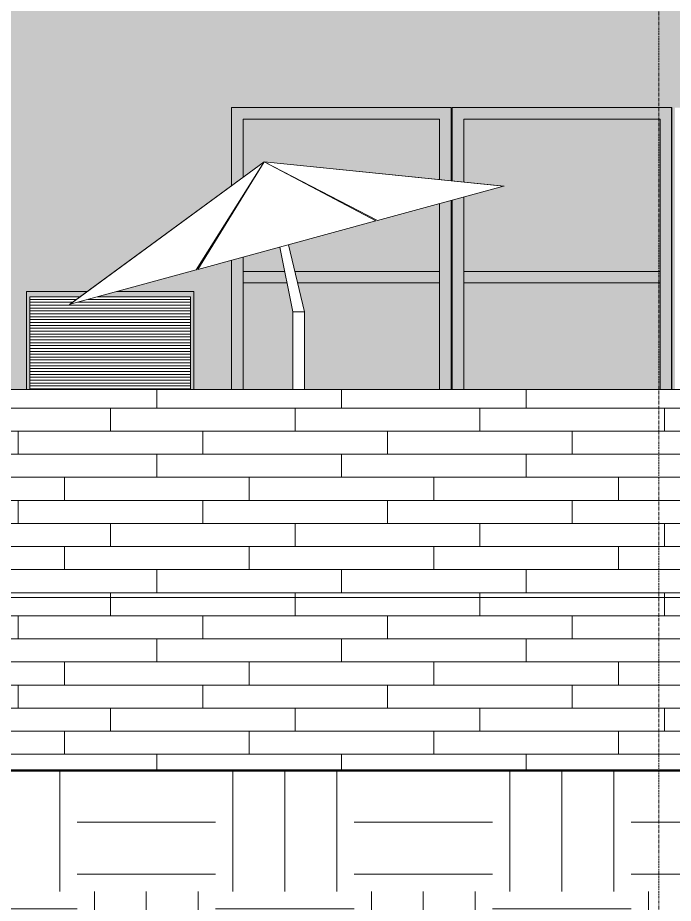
# Model space of a CAD drawing. Header units: inches. Extents: x 1750 to 8392, y -264 to 660.
# Drawn here: x 2716.2 to 2829.8, y -53 to 100.5 of the extents above; entities that cross this region are included whole.
import ezdxf

# ---------------------------------------------------------------- set-up
doc = ezdxf.new("R2010")
doc.units = ezdxf.units.IN
doc.header["$MEASUREMENT"] = 0
doc.linetypes.add('Grid Line 1_2_', pattern=[0.875, 0.5, -0.125, 0.125, -0.125])
for name, color, linetype, lineweight in [('0-1', 7, 'Continuous', 5), ('A-FLOR-LEVL-1', 51, 'Grid Line 1_2_', 9), ('A-GENM', 5, 'Continuous', 9), ('A-GLAZ-1', 151, 'Continuous', 9), ('A-WALL-2', 113, 'Continuous', 9), ('A-WALL-PATT-1', 111, 'Continuous', 9), ('C-TOPO', 7, 'Continuous', 9), ('C-TOPO-1', 250, 'Continuous', 50), ('G-IMPT', 8, 'Continuous', 9), ('I-FURN', 30, 'Continuous', 9), ('S-GRID-1', 1, 'Grid Line 1_2_', 9)]:
    doc.layers.add(name, color=color, linetype=linetype, lineweight=lineweight)

# ---------------------------------------------------------------- blocks, each defined once
blk = doc.blocks.new('CTR  - Topography_rvt-1-BUILDING ELEVATION - EAST')
at = {"layer": 'C-TOPO'}
h = blk.add_hatch(dxfattribs=at)
h.set_pattern_fill('FP_14', color=256, style=0, pattern_type=2)
h.set_pattern_definition([(0, (2870.5, 0), (24, 24), [24, -24]), (0, (2870.5, 9), (24, 24), [24, -24]), (0, (2870.5, 18), (24, 24), [24, -24]), (90, (2873.5, 21), (-24, 24), [24, -24]), (90, (2882.5, 21), (-24, 24), [24, -24]), (90, (2891.5, 21), (-24, 24), [24, -24])])
h.paths.add_polyline_path([(2714.72, -206.5), (2906.72, -206.5), (2906.72, -30), (2714.72, -30), (2714.72, -158)], flags=0)
for p, q in [((2747.37, -30), (2714.72, -30)), ((2747.37, -30), (2756.23, -30)), ((2756.23, -30), (2770.24, -30)), ((2823.45, -30), (2770.24, -30)), ((2879.44, -30), (2823.45, -30))]:
    blk.add_line(p, q, dxfattribs=at)
at = {"layer": 'C-TOPO-1'}
for p, q in [((2747.37, -30), (2714.72, -30)), ((2756.23, -30), (2747.37, -30)), ((2770.24, -30), (2756.23, -30)), ((2823.45, -30), (2770.24, -30)), ((2879.44, -30), (2823.45, -30))]:
    blk.add_line(p, q, dxfattribs=at)
blk = doc.blocks.new('CTR - 1st Phase - Common Walls_rvt-1-BUILDING ELEVATION - EAST')
at = {"layer": 'A-FLOR-LEVL-1'}
for p, q in [((1830.2, 0), (4168.71, 0)), ((1830.2, -30), (4168.71, -30))]:
    blk.add_line(p, q, dxfattribs=at)
blk = doc.blocks.new('CTR - 1st Phase -Stairs _ Elevators_rvt-1-BUILDING ELEVATION - EAST')
at = {"layer": 'A-FLOR-LEVL-1'}
for p, q in [((1830.2, 0), (4168.71, 0)), ((1830.2, -30), (4168.71, -30))]:
    blk.add_line(p, q, dxfattribs=at)
blk = doc.blocks.new('Outdoor Table01 - 02ZUTB01_dwg-2525485-BUILDING ELEVATION - EAST')
at = {"layer": 'G-IMPT'}
for p, q in [((2170.92, 75.5), (2137.24, 50.77)), ((2170.92, 75.5), (2137.24, 50.77)), ((2170.92, 75.5), (2137.35, 50.8)), ((2170.92, 75.5), (2159.18, 56.75)), ((2170.92, 75.5), (2159.43, 56.82)), ((2190.31, 65.24), (2170.92, 75.5)), ((2170.92, 75.5), (2212.5, 71.29)), ((2170.92, 75.5), (2212.5, 71.29)), ((2170.92, 75.5), (2212.39, 71.26)), ((2170.92, 75.5), (2190.56, 65.31)), ((2212.39, 71.26), (2190.56, 65.31)), ((2190.31, 65.24), (2159.43, 56.82)), ((2175.92, 49.5), (2173.68, 60.7)), ((2177.92, 49.5), (2175.14, 61.1)), ((2159.18, 56.75), (2137.35, 50.8)), ((2175.92, 36), (2175.92, 49.5)), ((2177.92, 49.5), (2175.92, 49.5)), ((2177.92, 36), (2177.92, 49.5))]:
    blk.add_line(p, q, dxfattribs=at)
blk = doc.blocks.new('Outdoor Table01 - Outdoor Table01-1294297-BUILDING ELEVATION - EAST')
blk.add_blockref('Outdoor Table01 - 02ZUTB01_dwg-2525485-BUILDING ELEVATION - EAST', (0, 0))
blk = doc.blocks.new('_THE_ WINDOW _ DOOR - Window - 1st Floor-2480460-BUILDING ELEVATION - EAST')
at = {"layer": 'A-GLAZ-1'}
h = blk.add_hatch(color=256, dxfattribs=at)
h.paths.add_polyline_path([(2790.47, 36), (2791.34, 36), (2791.34, 68.79), (2789.34, 68.25), (2789.34, 36)], flags=0)
h.paths.add_polyline_path([(2755.31, 36), (2755.31, 58.97), (2753.31, 58.42), (2753.31, 36), (2754.17, 36)], flags=0)
h.paths.add_polyline_path([(2753.31, 66.37), (2755.31, 69.63), (2755.31, 69.73), (2753.31, 66.54)], flags=0)
h.paths.add_polyline_path([(2753.31, 71.37), (2755.31, 72.84), (2755.31, 82.88), (2789.34, 82.88), (2789.34, 72.39), (2791.34, 72.19), (2791.34, 84.88), (2753.31, 84.88), (2753.31, 75.5)], flags=0)
h = blk.add_hatch(color=256, dxfattribs=at)
h.paths.add_polyline_path([(2755.31, 36), (2763.92, 36), (2763.92, 49.5), (2762.92, 54.5), (2755.31, 54.5), (2755.31, 42)], flags=0)
h.paths.add_polyline_path([(2781.58, 36), (2789.34, 36), (2789.34, 54.5), (2764.72, 54.5), (2765.92, 49.5), (2765.92, 36)], flags=0)
h.paths.add_polyline_path([(2758.92, 75.5), (2755.31, 69.73), (2755.31, 69.63), (2758.77, 75.25)], flags=0)
h.paths.add_polyline_path([(2789.34, 56.5), (2789.34, 68.25), (2778.56, 65.31), (2760.81, 74.5), (2778.31, 65.24), (2763.14, 61.1), (2764.24, 56.5), (2778.31, 56.5)], flags=0)
h.paths.add_polyline_path([(2762.52, 56.5), (2761.68, 60.7), (2755.31, 58.97), (2755.31, 56.5), (2758.92, 56.5)], flags=0)
h.paths.add_polyline_path([(2789.34, 72.39), (2789.34, 82.88), (2755.31, 82.88), (2755.31, 72.84), (2758.92, 75.5), (2779.82, 73.36)], flags=0)
h = blk.add_hatch(color=256, dxfattribs=at)
h.paths.add_polyline_path([(2764.82, 54.5), (2789.34, 54.5), (2789.34, 56.5), (2764.24, 56.5), (2764.72, 54.5)], flags=0)
h.paths.add_polyline_path([(2762.92, 54.5), (2762.52, 56.5), (2755.31, 56.5), (2755.31, 54.5), (2758.92, 54.5)], flags=0)
for p, q in [((2791.34, 84.88), (2753.31, 84.88)), ((2753.31, 84.88), (2753.31, 71.37)), ((2791.34, 72.19), (2791.34, 84.88)), ((2755.31, 72.84), (2755.31, 82.88)), ((2755.31, 82.88), (2789.34, 82.88)), ((2789.34, 82.88), (2789.34, 72.39)), ((2755.31, 69.63), (2755.31, 69.73)), ((2789.34, 68.25), (2789.34, 36)), ((2791.34, 36), (2791.34, 68.79)), ((2753.31, 66.54), (2753.31, 66.37)), ((2753.31, 58.42), (2753.31, 36)), ((2755.31, 36), (2755.31, 58.97)), ((2755.31, 56.5), (2755.31, 54.5)), ((2762.52, 56.5), (2755.31, 56.5)), ((2789.34, 56.5), (2764.24, 56.5)), ((2789.34, 54.5), (2789.34, 56.5)), ((2755.31, 54.5), (2762.92, 54.5)), ((2764.72, 54.5), (2789.34, 54.5))]:
    blk.add_line(p, q, dxfattribs=at)
blk = doc.blocks.new('_THE_ WINDOW _ DOOR - Window - 1st Floor-V23-BUILDING ELEVATION - EAST')
at = {"layer": 'A-GLAZ-1'}
h = blk.add_hatch(color=256, dxfattribs=at)
h.paths.add_polyline_path([(2793.52, 36), (2793.52, 69.39), (2791.52, 68.84), (2791.52, 36), (2792.39, 36)], flags=0)
h.paths.add_polyline_path([(2827.55, 36), (2829.55, 36), (2829.55, 84.88), (2791.52, 84.88), (2791.52, 72.17), (2793.52, 71.96), (2793.52, 82.88), (2827.55, 82.88), (2827.55, 42)], flags=0)
h = blk.add_hatch(color=256, dxfattribs=at)
h.paths.add_polyline_path([(2793.52, 36), (2827.55, 36), (2827.55, 54.5), (2793.52, 54.5), (2793.52, 42)], flags=0)
h.paths.add_polyline_path([(2798.34, 56.5), (2827.55, 56.5), (2827.55, 82.88), (2793.52, 82.88), (2793.52, 71.96), (2800.39, 71.26), (2793.52, 69.39), (2793.52, 56.5), (2795.53, 56.5)], flags=0)
blk.add_hatch(color=256, dxfattribs=at).paths.add_polyline_path([(2798.34, 54.5), (2827.55, 54.5), (2827.55, 56.5), (2793.52, 56.5), (2793.52, 54.5)], flags=0)
for p, q in [((2829.55, 84.88), (2791.52, 84.88)), ((2791.52, 84.88), (2791.52, 72.17)), ((2829.55, 36), (2829.55, 84.88)), ((2793.52, 71.96), (2793.52, 82.88)), ((2793.52, 82.88), (2827.55, 82.88)), ((2827.55, 82.88), (2827.55, 36)), ((2793.52, 36), (2793.52, 69.39)), ((2791.52, 68.84), (2791.52, 36)), ((2793.52, 56.5), (2793.52, 54.5)), ((2827.55, 56.5), (2793.52, 56.5)), ((2827.55, 54.5), (2827.55, 56.5)), ((2793.52, 54.5), (2827.55, 54.5))]:
    blk.add_line(p, q, dxfattribs=at)
blk = doc.blocks.new('V-Series_EWC4_SPVU_RFA_2015 - 1ST FLOOR-V28-BUILDING ELEVATION - EAST')
at = {"layer": 'A-GENM'}
h = blk.add_hatch(color=256, dxfattribs=at)
h.paths.add_polyline_path([(2746.2, 36), (2746.76, 36), (2746.76, 53), (2733.43, 53), (2730, 52.06), (2746.2, 52.06), (2746.2, 42)], flags=0)
h.paths.add_polyline_path([(2717.76, 36), (2718.32, 36), (2718.32, 52.06), (2727.07, 52.06), (2728.35, 53), (2717.76, 53), (2717.76, 42)], flags=0)
h = blk.add_hatch(dxfattribs=at)
h.set_pattern_fill('FP_36', color=256, style=0, pattern_type=2)
h.set_pattern_definition([(0, (2743.622, -146.361), (0, 0.5), [])])
h.paths.add_polyline_path([(2718.32, 36), (2746.2, 36), (2746.2, 52.06), (2730, 52.06), (2725.35, 50.8), (2727.07, 52.06), (2718.32, 52.06), (2718.32, 42)], flags=0)
for p, q in [((2728.35, 53), (2717.76, 53)), ((2717.76, 53), (2717.76, 36)), ((2746.76, 53), (2733.43, 53)), ((2746.76, 36), (2746.76, 53)), ((2718.32, 52.06), (2718.32, 36)), ((2727.07, 52.06), (2718.32, 52.06)), ((2718.32, 52.06), (2727.07, 52.06)), ((2718.32, 36), (2718.32, 52.06)), ((2746.2, 52.06), (2730, 52.06)), ((2730, 52.06), (2746.2, 52.06)), ((2746.2, 36), (2746.2, 52.06)), ((2746.2, 52.06), (2746.2, 36))]:
    blk.add_line(p, q, dxfattribs=at)

msp = doc.modelspace()

# ---------------------------------------------------------------- hatches: boundary and pattern name
at = {"layer": 'A-WALL-PATT-1'}
h = msp.add_hatch(dxfattribs=at)
h.set_pattern_fill('FP_22', color=256, style=0, pattern_type=2)
h.set_pattern_definition([(0, (2712.324, 0.8), (0, 4), []), (90, (2712.324, 0.8), (-8, 8), [4, -28]), (90, (2728.324, 4.8), (-8, 8), [4, -28])])
h.paths.add_polyline_path([(3607.3755, -4), (3617.1237, -4), (3617.1237, -0.75), (3617.6237, -0.7178), (3617.6237, 8), (3600.3612, 8), (3600.3612, 53), (3629.3612, 53), (3629.3612, 8), (3618.6237, 8), (3618.6237, -0.75), (3672.5987, -0.75), (3672.5987, 0.5), (3636.5112, 0.5), (3636.5112, 84.875), (3674.5362, 84.875), (3674.5362, 36), (3751.398, 36), (3751.398, 84.875), (3789.423, 84.875), (3789.423, 74.6062), (3790.6376, 75.5), (3823.1987, 72.1717), (3823.1987, 108.375), (2712.3237, 108.375), (2712.3237, -0.75), (2712.5987, -0.7416), (2712.5987, 36), (2717.7612, 36), (2717.7612, 53), (2728.3457, 53), (2753.3112, 71.3702), (2753.3112, 84.875), (2791.3362, 84.875), (2791.3644, 72.1841), (2791.5237, 72.1678), (2791.5237, 84.875), (2829.5487, 84.875), (2829.5487, 36), (2830.1112, 36), (2830.1112, 84.875), (2868.1362, 84.875), (2868.1362, 36), (2983.7112, 36), (2983.7112, 84.875), (3021.7362, 84.875), (3021.7362, 36), (3022.1112, 36), (3022.1112, 84.875), (3060.1362, 84.875), (3060.1362, 36), (3062.4487, 36), (3062.4487, -0.095), (3104.66, -0.75), (3116.4237, -0.7176), (3116.4237, 8), (3103.3316, 8), (3103.3316, 53), (3132.3316, 53), (3132.3316, 8), (3117.4237, 8), (3117.4237, -0.75), (3117.9237, -0.75), (3117.9237, -0.8267), (3169.2904, 0), (3597.8145, 0), (3606.9368, -3.8164)], flags=0)
h.paths.add_polyline_path([(3267.5962, 0.5), (3252.5112, 0.5), (3252.5112, 84.875), (3290.5362, 84.875), (3290.5362, 0.5), (3270.9313, 0.5)], flags=0)
h.paths.add_polyline_path([(3401.6697, 0.5), (3367.398, 0.5), (3367.398, 84.875), (3405.423, 84.875), (3405.423, 0.5)], flags=0)
h.paths.add_polyline_path([(3175.7112, 0.5), (3175.7112, 84.875), (3213.7362, 84.875), (3213.7362, 0.5), (3177.7112, 0.5)], flags=0)
h.paths.add_polyline_path([(3521.1237, 0.5), (3521.1237, 84.875), (3559.1487, 84.875), (3559.1487, 0.5), (3535.7432, 0.5)], flags=0)
h.paths.add_polyline_path([(3348.7987, 8), (3320.3612, 8), (3320.3612, 53), (3349.3612, 53), (3349.3612, 8)], flags=0)
h.paths.add_polyline_path([(3797.6376, 36), (3823.1987, 36), (3823.1987, 68.8325), (3810.2747, 65.3077), (3793.7766, 73.8382), (3810.0206, 65.2384), (3794.8532, 61.1018), (3797.6376, 49.5), (3797.6376, 42)], flags=0)
h.paths.add_polyline_path([(3795.6376, 36), (3795.6376, 49.5), (3793.3967, 60.7046), (3789.423, 59.6209), (3789.423, 36)], flags=0)
h.paths.add_polyline_path([(2753.3112, 36), (2753.3112, 58.4215), (2747.4343, 56.8187), (2753.3112, 66.3743), (2753.3112, 66.5387), (2747.1801, 56.7493), (2733.4325, 53), (2746.7612, 53), (2746.7612, 36), (2748.0614, 36)], flags=0)
h.paths.add_polyline_path([(2791.5237, 36), (2791.5237, 68.8431), (2791.3362, 68.7919), (2791.3362, 36), (2791.4448, 36)], flags=0)
h.paths.add_polyline_path([(3233.9109, 85.7022), (3233.5239, 85.7142), (3233.7128, 85.7022), (3233.9097, 85.7022)], flags=0)
h.paths.add_polyline_path([(3236.8711, 77.384), (3229.4426, 77.384), (3229.4426, 77.9781), (3229.6888, 77.9781), (3229.7451, 79.2383), (3229.7608, 79.4177), (3230.04, 80.8452), (3230.4024, 81.9544), (3231.1962, 82.8786), (3231.9885, 83.4062), (3231.9885, 83.6562), (3232.1827, 83.6562), (3232.2412, 83.7238), (3232.0561, 83.7238), (3232.0856, 85.2238), (3232.2412, 85.2238), (3232.1486, 85.2913), (3231.9885, 85.2913), (3231.9885, 85.5413), (3232.0856, 85.5413), (3232.1827, 85.6382), (3232.8317, 85.7271), (3232.7131, 85.7151), (3232.6739, 85.7518), (3232.6433, 85.7609), (3232.5513, 85.7572), (3232.5386, 85.8142), (3232.4861, 85.815), (3232.5386, 85.9275), (3232.8461, 87.8305), (3232.3126, 88.0514), (3231.8466, 88.409), (3231.4891, 88.875), (3231.2643, 89.4177), (3231.1876, 90), (3231.2643, 90.5823), (3231.4891, 91.125), (3231.8466, 91.591), (3232.3126, 91.9486), (3232.8553, 92.1733), (3233.4376, 92.25), (3234.0778, 92.1494), (3234.5626, 91.9486), (3235.1183, 91.4741), (3235.3862, 91.125), (3235.611, 90.5823), (3235.6876, 90), (3235.611, 89.4177), (3235.3862, 88.875), (3235.0286, 88.409), (3234.5626, 88.0514), (3234.0298, 87.8267), (3234.3793, 85.8669), (3234.3793, 85.7994), (3234.2828, 85.7967), (3234.2828, 85.751), (3234.3383, 85.7022), (3234.0177, 85.7232), (3234.1257, 85.7022), (3234.7266, 85.6186), (3234.8388, 85.5413), (3234.8868, 85.5413), (3234.8868, 85.2913), (3234.6926, 85.2913), (3234.6341, 85.2238), (3234.8192, 85.2238), (3234.7897, 83.7238), (3234.6341, 83.7238), (3234.7308, 83.6562), (3234.8868, 83.6562), (3234.8868, 83.4062), (3235.7628, 82.8113), (3236.4822, 81.926), (3236.8711, 80.662), (3237.1145, 79.4177), (3237.1865, 77.9781), (3237.4327, 77.9781), (3237.4327, 77.384), (3236.9508, 77.384)], flags=0)
h.paths.add_polyline_path([(2878.6095, 85.7022), (2878.2389, 85.7165), (2878.4114, 85.7022), (2878.6083, 85.7022)], flags=0)
h.paths.add_polyline_path([(2877.9451, 77.384), (2874.1412, 77.384), (2874.1412, 77.9781), (2874.3874, 77.9781), (2874.4437, 79.2383), (2874.4594, 79.4177), (2874.7386, 80.8452), (2875.101, 81.9544), (2875.92, 82.8954), (2876.6871, 83.4062), (2876.6871, 83.6562), (2876.8813, 83.6562), (2876.9398, 83.7238), (2876.7547, 83.7238), (2876.7842, 85.2238), (2876.9398, 85.2238), (2876.8472, 85.2913), (2876.6871, 85.2913), (2876.6871, 85.5413), (2876.7842, 85.5413), (2876.8813, 85.6382), (2877.5303, 85.7271), (2877.4117, 85.7151), (2877.3677, 85.744), (2877.3419, 85.7609), (2877.246, 85.744), (2877.2372, 85.8142), (2877.1847, 85.815), (2877.2372, 85.9275), (2877.5447, 87.8305), (2877.0112, 88.0514), (2876.5452, 88.409), (2876.1877, 88.875), (2875.9629, 89.4177), (2875.8862, 90), (2875.9629, 90.5823), (2876.1877, 91.125), (2876.5452, 91.591), (2877.0112, 91.9486), (2877.5539, 92.1733), (2878.1362, 92.25), (2878.7186, 92.1733), (2879.2612, 91.9486), (2879.8169, 91.4741), (2880.0848, 91.125), (2880.3096, 90.5823), (2880.3862, 90), (2880.3096, 89.4177), (2880.0848, 88.875), (2879.7272, 88.409), (2879.2612, 88.0514), (2878.7284, 87.8267), (2879.0779, 85.8669), (2879.0779, 85.7994), (2878.9814, 85.7967), (2878.9814, 85.751), (2878.9985, 85.7063), (2878.634, 85.707), (2878.827, 85.702), (2879.4252, 85.6186), (2879.5374, 85.5413), (2879.5853, 85.5413), (2879.5853, 85.2913), (2879.3912, 85.2913), (2879.3327, 85.2238), (2879.5178, 85.2238), (2879.4883, 83.7238), (2879.3327, 83.7238), (2879.4294, 83.6562), (2879.5853, 83.6562), (2879.5853, 83.4062), (2880.4614, 82.8113), (2881.1808, 81.926), (2881.5697, 80.662), (2881.8131, 79.4177), (2881.8851, 77.9781), (2882.1313, 77.9781), (2882.1313, 77.384), (2878.1362, 77.384)], flags=0)
h.paths.add_polyline_path([(3685.0095, 85.7022), (3684.6389, 85.7165), (3684.8114, 85.7022), (3685.0083, 85.7022)], flags=0)
h.paths.add_polyline_path([(3686.6777, 77.384), (3680.5412, 77.384), (3680.5412, 77.9781), (3680.7874, 77.9781), (3680.8437, 79.2383), (3680.8594, 79.4177), (3681.1386, 80.8452), (3681.5484, 82.0113), (3682.32, 82.8954), (3683.0871, 83.4062), (3683.0871, 83.6562), (3683.2813, 83.6562), (3683.3398, 83.7238), (3683.1547, 83.7238), (3683.1842, 85.2238), (3683.3398, 85.2238), (3683.2472, 85.2913), (3683.0871, 85.2913), (3683.0871, 85.5413), (3683.1842, 85.5413), (3683.2813, 85.6382), (3683.9303, 85.7271), (3683.8117, 85.7151), (3683.7677, 85.744), (3683.7419, 85.7609), (3683.646, 85.744), (3683.6372, 85.8142), (3683.5847, 85.815), (3683.6372, 85.9275), (3683.9447, 87.8305), (3683.4112, 88.0514), (3682.9452, 88.409), (3682.5877, 88.875), (3682.3629, 89.4177), (3682.2862, 90), (3682.3861, 90.6383), (3682.5877, 91.125), (3682.9452, 91.591), (3683.4112, 91.9486), (3683.9539, 92.1733), (3684.5362, 92.25), (3685.1186, 92.1733), (3685.6612, 91.9486), (3686.2169, 91.4741), (3686.4848, 91.125), (3686.7096, 90.5823), (3686.7862, 90), (3686.7096, 89.4177), (3686.4848, 88.875), (3686.1272, 88.409), (3685.6612, 88.0514), (3685.1284, 87.8267), (3685.4779, 85.8669), (3685.4779, 85.7994), (3685.3814, 85.7967), (3685.3814, 85.751), (3685.3985, 85.7063), (3685.034, 85.707), (3685.227, 85.702), (3685.8252, 85.6186), (3685.9178, 85.5413), (3685.9853, 85.5413), (3685.9853, 85.2913), (3685.7912, 85.2913), (3685.7327, 85.2238), (3685.9178, 85.2238), (3685.8883, 83.7238), (3685.7327, 83.7238), (3685.8252, 83.6562), (3685.9853, 83.6562), (3685.9853, 83.4062), (3686.8614, 82.8113), (3687.5808, 81.926), (3687.9697, 80.662), (3688.2131, 79.4177), (3688.2851, 77.9781), (3688.5313, 77.9781), (3688.5313, 77.384), (3687.0159, 77.384)], flags=0)
h = msp.add_hatch(dxfattribs=at)
h.set_pattern_fill('FP_27', color=256, style=0, pattern_type=2)
h.set_pattern_definition([(0, (3060.324, 0.8), (0, 4), []), (90, (3060.324, 0.8), (-8, 8), [4, -28]), (90, (3076.324, 4.8), (-8, 8), [4, -28])])
h.paths.add_polyline_path([(2964.3237, -30), (3058.1987, -30), (3058.1987, 36), (2712.5987, 36), (2712.5987, -30), (2943.9399, -30)], flags=0)

# ---------------------------------------------------------------- linework, layer by layer
at = {"layer": 'A-FLOR-LEVL-1'}
for p, q in [((1830.9484, 0), (4167.9645, 0)), ((1830.9484, -30), (4167.9645, -30))]:
    msp.add_line(p, q, dxfattribs=at)
at = {"layer": 'A-WALL-2'}
for p, q in [((2753.3112, 84.875), (2791.3362, 84.875)), ((2753.3112, 71.3702), (2753.3112, 84.875)), ((2791.3362, 84.875), (2791.3362, 72.1869)), ((2791.5237, 72.1678), (2791.5237, 84.875)), ((2791.5237, 84.875), (2829.5487, 84.875)), ((2829.5487, 84.875), (2829.5487, 36)), ((2791.3362, 68.7919), (2791.3362, 36)), ((2791.5237, 36), (2791.5237, 68.8431)), ((2753.3112, 66.3743), (2753.3112, 66.5387)), ((2753.3112, 36), (2753.3112, 58.4215)), ((3062.4487, 36), (2712.5987, 36))]:
    msp.add_line(p, q, dxfattribs=at)
at = {"layer": 'S-GRID-1'}
msp.add_line((2827.3237, -159.8356), (2827.3237, 470.5), dxfattribs=at)

# ---------------------------------------------------------------- block references
at = {"layer": '0-1'}
for name in ['CTR - 1st Phase - Common Walls_rvt-1-BUILDING ELEVATION - EAST', 'CTR - 1st Phase -Stairs _ Elevators_rvt-1-BUILDING ELEVATION - EAST', 'CTR  - Topography_rvt-1-BUILDING ELEVATION - EAST']:
    msp.add_blockref(name, (0, 0), dxfattribs=at)
at = {"layer": 'A-GENM'}
msp.add_blockref('V-Series_EWC4_SPVU_RFA_2015 - 1ST FLOOR-V28-BUILDING ELEVATION - EAST', (0, 0), dxfattribs=at)
at = {"layer": 'A-GLAZ-1'}
for name in ['_THE_ WINDOW _ DOOR - Window - 1st Floor-2480460-BUILDING ELEVATION - EAST', '_THE_ WINDOW _ DOOR - Window - 1st Floor-V23-BUILDING ELEVATION - EAST']:
    msp.add_blockref(name, (0, 0), dxfattribs=at)
at = {"layer": 'I-FURN'}
msp.add_blockref('Outdoor Table01 - Outdoor Table01-1294297-BUILDING ELEVATION - EAST', (588, 0), dxfattribs=at)

doc.saveas('drawing.dxf')
